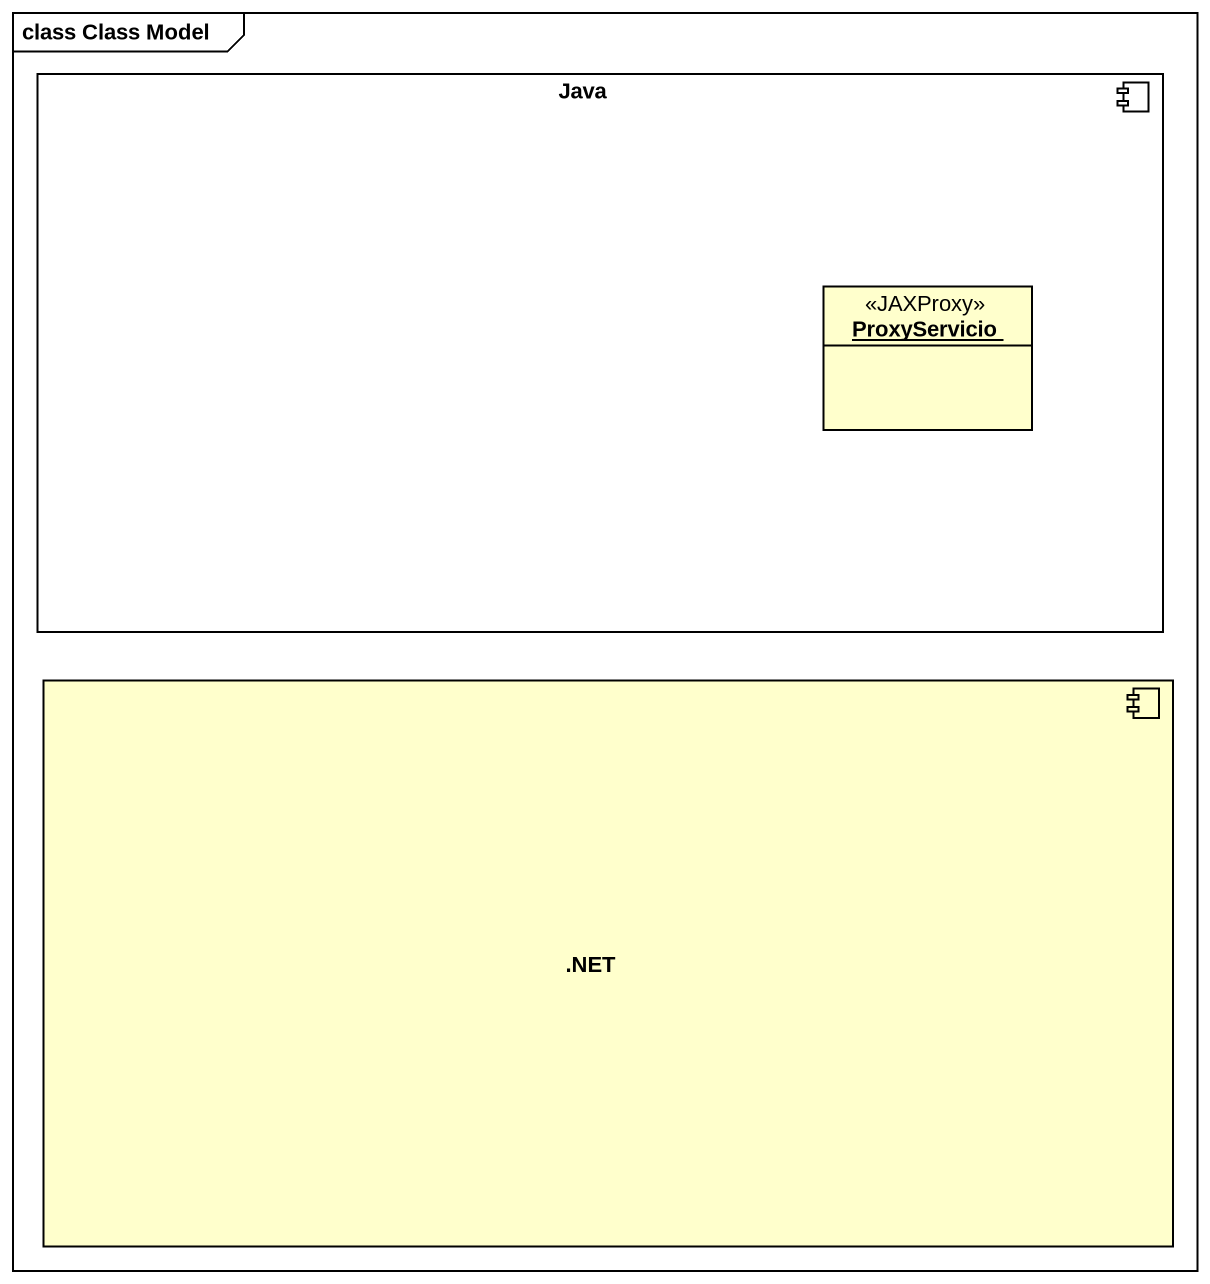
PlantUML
@startuml
mainframe class Class Model
allowmixing
hide circle
hide empty members
component Java {
  object ProxyServicio <<JAXProxy>>
}
component ".NET" as NET
@enduml
